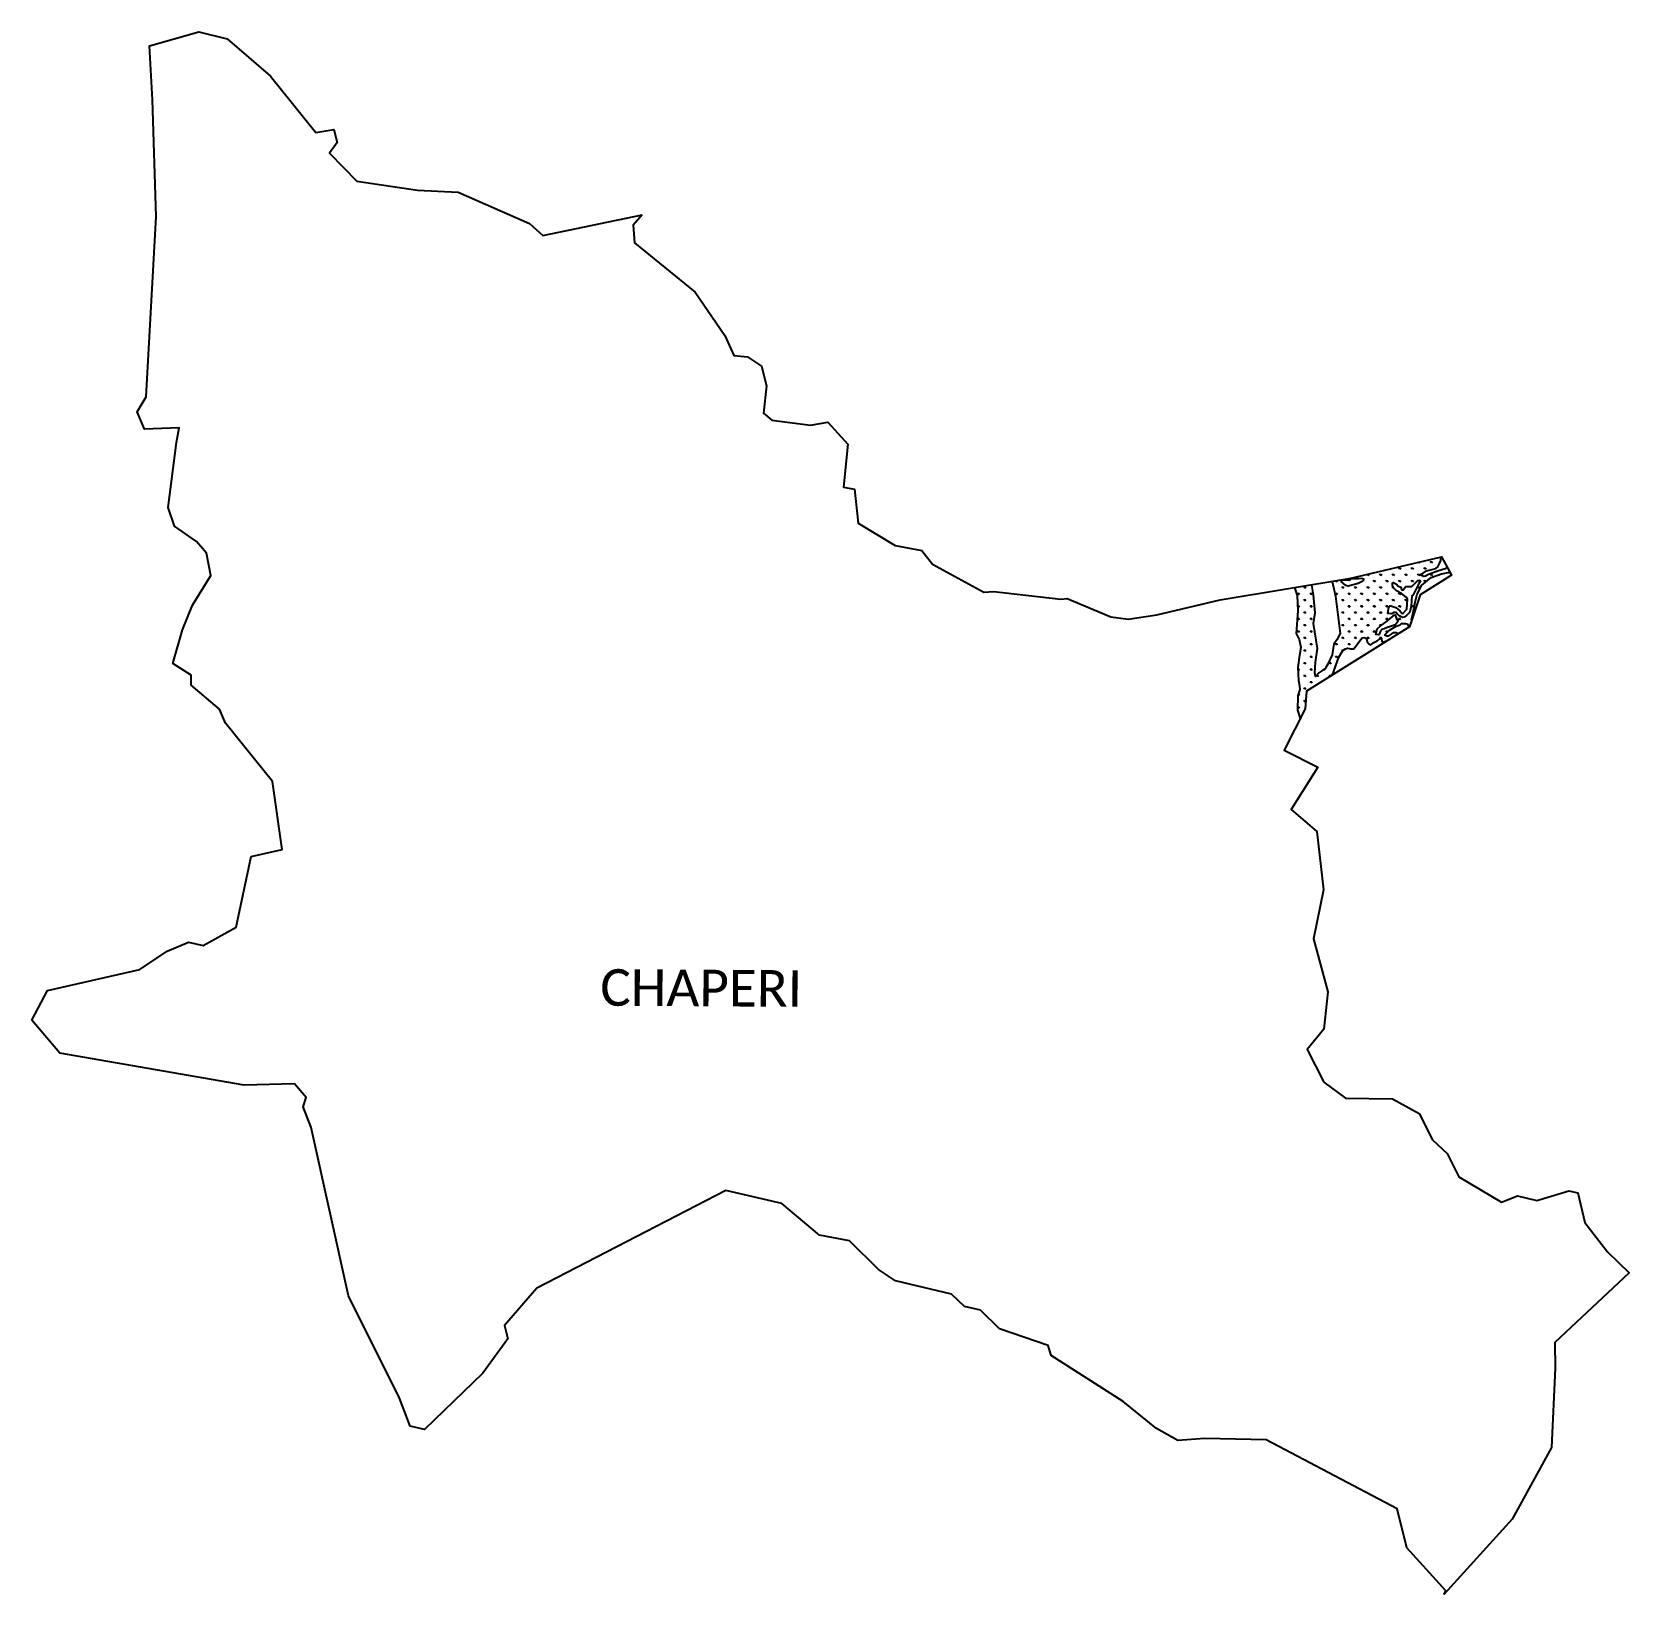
# Model space of a CAD drawing. Header units: metres. Extents: x 311214 to 315750, y 1906255 to 1910693.
import ezdxf

# ---------------------------------------------------------------- set-up
doc = ezdxf.new("R2010")
doc.units = ezdxf.units.M
for name, color, linetype in [('MANGROOVE BUFFER ZONE', 120, 'Continuous'), ('village', 3, 'Continuous'), ('VILLAGE NAME', 250, 'Continuous')]:
    doc.layers.add(name, color=color, linetype=linetype)
doc.styles.get("Standard").update_dxf_attribs({"font": 'simplex.shx'})

msp = doc.modelspace()

# ---------------------------------------------------------------- hatches: boundary and pattern name
at = {"layer": 'MANGROOVE BUFFER ZONE'}
h = msp.add_hatch(dxfattribs=at)
h.set_pattern_fill('GRASS', color=256)
h.paths.add_polyline_path([(314858.7, 1909042), (314853.7, 1909093.6), (314849.5, 1909122.2), (314800, 1909114.1), (314807.5, 1909091.3), (314809.5, 1909048.3), (314804.9, 1908983.6), (314813.7, 1908966.5), (314818.5, 1908944.9), (314813.8, 1908914.9), (314809.6, 1908886.5), (314811.6, 1908850.3), (314814.1, 1908835.3), (314814.9, 1908824.4), (314809.6, 1908806.9), (314808.3, 1908765.6), (314816.4, 1908741.2), (314830.9, 1908769.8), (314833.9, 1908819.9), (314908.3, 1908866.3), (314926.1, 1908915.9), (314937.9, 1908935), (314945.2, 1908940.3), (314950.6, 1908941.6), (314960.1, 1908940), (314968.6, 1908939.5), (314984.6, 1908962.2), (314992.8, 1908971.1), (314998.7, 1908971.8), (315004.9, 1908968.9), (315006.5, 1908960.3), (315010.9, 1908953.9), (315016.6, 1908951.7), (315025.5, 1908957.7), (315035.2, 1908962.6), (315043.9, 1908968.7), (315047.4, 1908969.7), (315048.4, 1908961.9), (315050.5, 1908957.9), (315054, 1908959.8), (315061.3, 1908962.4), (315062.6, 1908962.4), (315095.3, 1908982.8), (315088.8, 1908985.3), (315079.2, 1908985.2), (315072.2, 1908979.4), (315066.1, 1908976.2), (315062.3, 1908976), (315057.6, 1908977.9), (315056.3, 1908980.2), (315070.3, 1908993.1), (315089.4, 1909004.2), (315100.1, 1909008.6), (315103.9, 1909011.7), (315115, 1909011.8), (315120.4, 1909010.9), (315124.4, 1909004.6), (315125.8, 1909001.9), (315126.7, 1909002.4), (315133.4, 1909022.5), (315132.7, 1909022.7), (315136.5, 1909038.3), (315142.7, 1909072.5), (315148.3, 1909095.1), (315161.7, 1909120.5), (315188.4, 1909142.5), (315217.5, 1909153.5), (315236.3, 1909156.4), (315241.7, 1909157), (315233.8, 1909171.7), (315228.1, 1909166.9), (315206.8, 1909160.4), (315180.4, 1909151.6), (315172, 1909146.5), (315166.5, 1909145.4), (315161, 1909148.4), (315155.9, 1909149.6), (315159.6, 1909151.9), (315165.4, 1909155.3), (315175.3, 1909161.2), (315201.4, 1909168.5), (315207, 1909172.8), (315212, 1909182.5), (315215.3, 1909188.8), (315215.9, 1909192.7), (315216.1, 1909196.7), (315214.9, 1909201.2), (314960.4, 1909140.4), (314907, 1909131.7), (314917, 1909089.7), (314929.5, 1908983.2), (314920.7, 1908965.8), (314911.9, 1908952.8), (314908.9, 1908936), (314907.4, 1908923), (314895.1, 1908896.5), (314888.9, 1908886.5), (314887, 1908883), (314881.1, 1908879.2), (314869.5, 1908872), (314859.6, 1908861), (314858.1, 1908872.1), (314859.4, 1908901.9), (314865.1, 1908940.7), (314854.3, 1909012.1)])
h.paths.add_polyline_path([(314932.5, 1909131.5), (314938.6, 1909135.8), (314954.9, 1909135.2), (314959.7, 1909136.9), (314962.7, 1909139.7), (314965.4, 1909139.7), (314982, 1909140), (314991, 1909140.4), (314996.2, 1909138.8), (314997.5, 1909136.6), (314996.3, 1909135.3), (314992.8, 1909130.9), (314981.3, 1909126), (314970.6, 1909122.4), (314952.4, 1909118.2), (314946.2, 1909120.1)], flags=16)
h.paths.add_polyline_path([(315031.5, 1908980.8), (315032.6, 1908984), (315034.9, 1908996.4), (315043.2, 1909004.6), (315064.1, 1909019.3), (315077.3, 1909030.9), (315081.2, 1909035.8), (315086.5, 1909036.9), (315088.1, 1909030.1), (315090.4, 1909025.6), (315090.3, 1909024.4), (315092.1, 1909022.9), (315094.7, 1909019), (315089.4, 1909011.2), (315086.3, 1909008.4), (315078.5, 1909005.1), (315070.4, 1909002.9), (315061.3, 1908999.6), (315055.2, 1908997.2), (315048.4, 1908994.7), (315045.4, 1908991.7), (315042.1, 1908986), (315041.3, 1908981.7), (315038.4, 1908980.2)], flags=16)
h.paths.add_polyline_path([(315064.9, 1909040.3), (315067.9, 1909058.1), (315071.4, 1909061.7), (315074, 1909062.2), (315087.6, 1909057.8), (315093.8, 1909053), (315099.6, 1909048.3), (315105.8, 1909040.5), (315108.9, 1909041.6), (315119.1, 1909052.2), (315121.2, 1909080.8), (315117.5, 1909086.8), (315103.7, 1909096.9), (315089.6, 1909104.5), (315082.1, 1909112.6), (315078.3, 1909120.2), (315078.6, 1909127.1), (315081.8, 1909128.8), (315089.9, 1909123.5), (315093.4, 1909118.8), (315101.9, 1909115.1), (315104.2, 1909108.2), (315108.1, 1909106.4), (315113.2, 1909113.1), (315116.2, 1909117.4), (315133.5, 1909117.5), (315146.8, 1909130.2), (315151.6, 1909134.3), (315154, 1909135.2), (315157.9, 1909132.7), (315152.4, 1909124.1), (315137.6, 1909093.7), (315133.4, 1909090.3), (315132.8, 1909075.5), (315131.6, 1909061.9), (315128, 1909043.9), (315118.7, 1909034.6), (315112.1, 1909029.9), (315107.2, 1909028.5), (315097.6, 1909033.7), (315091.7, 1909039.5), (315089.2, 1909042.9), (315082.1, 1909042.8), (315075.9, 1909039.4), (315068.2, 1909039.9)], flags=16)

# ---------------------------------------------------------------- linework, layer by layer
at = {"color": 3, "flags": 128}
msp.add_lwpolyline([(312665, 1910113.8), (312947.2, 1910173)], dxfattribs=at)
at = {"layer": 'MANGROOVE BUFFER ZONE', "flags": 128}
for points in [[(315233.8, 1909171.7), (315228.1, 1909166.9), (315206.8, 1909160.4), (315180.4, 1909151.6), (315172, 1909146.5), (315166.5, 1909145.4), (315161, 1909148.4), (315155.9, 1909149.6), (315159.6, 1909151.9), (315165.4, 1909155.3), (315175.3, 1909161.2), (315201.4, 1909168.5), (315207, 1909172.8), (315212, 1909182.5), (315215.3, 1909188.8), (315215.9, 1909192.7), (315216.1, 1909196.7), (315214.9, 1909201.2)], [(315133.4, 1909022.5), (315132.7, 1909022.7), (315136.5, 1909038.3), (315142.7, 1909072.5), (315148.3, 1909095.1), (315161.7, 1909120.5), (315188.4, 1909142.5), (315217.5, 1909153.5), (315236.3, 1909156.4), (315241.7, 1909157)], [(314800, 1909114.1), (314807.5, 1909091.3), (314809.5, 1909048.3), (314804.9, 1908983.6), (314813.7, 1908966.5), (314818.5, 1908944.9), (314813.8, 1908914.9), (314809.6, 1908886.5), (314811.6, 1908850.3), (314814.1, 1908835.3), (314814.9, 1908824.4), (314809.6, 1908806.9), (314808.3, 1908765.6), (314816.9, 1908739.4)], [(314907, 1909131.7), (314917, 1909089.7), (314929.5, 1908983.2), (314920.7, 1908965.8), (314911.9, 1908952.8), (314908.9, 1908936), (314907.4, 1908923), (314895.1, 1908896.5), (314888.9, 1908886.5), (314887, 1908883), (314881.1, 1908879.2), (314869.5, 1908872), (314859.6, 1908861), (314858.1, 1908872.1), (314859.4, 1908901.9), (314865.1, 1908940.7), (314854.3, 1909012.1), (314858.7, 1909042), (314853.7, 1909093.6), (314849.5, 1909122.2)], [(315095.3, 1908982.8), (315088.8, 1908985.3), (315079.2, 1908985.2), (315072.2, 1908979.4), (315066.1, 1908976.2), (315062.3, 1908976), (315057.6, 1908977.9), (315056.3, 1908980.2), (315070.3, 1908993.1), (315089.4, 1909004.2), (315100.1, 1909008.6), (315103.9, 1909011.7), (315115, 1909011.8), (315120.4, 1909010.9), (315124.4, 1909004.6), (315125.8, 1909001.9)], [(314908.3, 1908866.3), (314926.1, 1908915.9), (314937.9, 1908935), (314945.2, 1908940.3), (314950.6, 1908941.6), (314960.1, 1908940), (314968.6, 1908939.5), (314984.6, 1908962.2), (314992.8, 1908971.1), (314998.7, 1908971.8), (315004.9, 1908968.9), (315006.5, 1908960.3), (315010.9, 1908953.9), (315016.6, 1908951.7), (315025.5, 1908957.7), (315035.2, 1908962.6), (315043.9, 1908968.7), (315047.4, 1908969.7), (315048.4, 1908961.9), (315050.5, 1908957.9), (315054, 1908959.8), (315061.3, 1908962.4), (315062.6, 1908962.4)]]:
    msp.add_lwpolyline(points, dxfattribs=at)
for points in [[(314997.5, 1909136.6), (314996.3, 1909135.3), (314992.8, 1909130.9), (314981.3, 1909126), (314970.6, 1909122.4), (314952.4, 1909118.2), (314946.2, 1909120.1), (314932.5, 1909131.5), (314938.6, 1909135.8), (314954.9, 1909135.2), (314959.7, 1909136.9), (314962.7, 1909139.7), (314965.4, 1909139.7), (314982, 1909140), (314991, 1909140.4), (314996.2, 1909138.8)], [(315128, 1909043.9), (315118.7, 1909034.6), (315112.1, 1909029.9), (315107.2, 1909028.5), (315097.6, 1909033.7), (315091.7, 1909039.5), (315089.2, 1909042.9), (315082.1, 1909042.8), (315075.9, 1909039.4), (315068.2, 1909039.9), (315064.9, 1909040.3), (315067.9, 1909058.1), (315071.4, 1909061.7), (315074, 1909062.2), (315087.6, 1909057.8), (315093.8, 1909053), (315099.6, 1909048.3), (315105.8, 1909040.5), (315108.9, 1909041.6), (315119.1, 1909052.2), (315121.2, 1909080.8), (315117.5, 1909086.8), (315103.7, 1909096.9), (315089.6, 1909104.5), (315082.1, 1909112.6), (315078.3, 1909120.2), (315078.6, 1909127.1), (315081.8, 1909128.8), (315089.9, 1909123.5), (315093.4, 1909118.8), (315101.9, 1909115.1), (315104.2, 1909108.2), (315108.1, 1909106.4), (315113.2, 1909113.1), (315116.2, 1909117.4), (315133.5, 1909117.5), (315146.8, 1909130.2), (315151.6, 1909134.3), (315154, 1909135.2), (315157.9, 1909132.7), (315152.4, 1909124.1), (315137.6, 1909093.7), (315133.4, 1909090.3), (315132.8, 1909075.5), (315131.6, 1909061.9)], [(315094.7, 1909019), (315089.4, 1909011.2), (315086.3, 1909008.4), (315078.5, 1909005.1), (315070.4, 1909002.9), (315061.3, 1908999.6), (315055.2, 1908997.2), (315048.4, 1908994.7), (315045.4, 1908991.7), (315042.1, 1908986), (315041.3, 1908981.7), (315038.4, 1908980.2), (315031.5, 1908980.8), (315032.6, 1908984), (315034.9, 1908996.4), (315043.2, 1909004.6), (315064.1, 1909019.3), (315077.3, 1909030.9), (315081.2, 1909035.8), (315086.5, 1909036.9), (315088.1, 1909030.1), (315090.4, 1909025.6), (315090.3, 1909024.4), (315092.1, 1909022.9)]]:
    msp.add_lwpolyline(points, close=True, dxfattribs=at)
at = {"layer": 'village', "color": 3}
for points in [[(314883.8, 1907709.2, 0), (314945.4, 1907663.2, 0), (315079, 1907661.6, 0), (315154.6, 1907620.3, 0), (315191.8, 1907544.8, 0), (315233.4, 1907505.9, 0), (315266.6, 1907439.7, 0), (315388, 1907368.2, 0), (315433.5, 1907386.1, 0), (315488.9, 1907372.5, 0), (315579.5, 1907400.4, 0), (315605, 1907394, 0), (315624.9, 1907309.8, 0), (315689.3, 1907227.1, 0), (315750.4, 1907167.1, 0), (315539.8, 1906969.5, 0), (315540.5, 1906895.9, 0), (315530.2, 1906671, 0), (315418.4, 1906467.6, 0), (315225.6, 1906254.5, 0), (315230.2, 1906263.4, 0), (315118.8, 1906385.6, 0), (315091.8, 1906496.8, 0), (314719.4, 1906692.5, 0), (314545.8, 1906696.4, 0), (314469.2, 1906691.1, 0), (314408.5, 1906724.7, 0), (314313.8, 1906801.6, 0), (314109.4, 1906932.2, 0), (314100.4, 1906960.8, 0), (313962.2, 1907007.8, 0), (313908.4, 1907060.7, 0), (313862.9, 1907071.8, 0), (313826.2, 1907106.3, 0), (313667.4, 1907144.5, 0), (313618.4, 1907176.8, 0), (313536.4, 1907258, 0), (313451.5, 1907274.5, 0), (313344.3, 1907364, 0), (313185.3, 1907401.4, 0), (312648.6, 1907123.6, 0), (312556.2, 1907017.6, 0), (312566.3, 1906979.2, 0), (312495.2, 1906881.9, 0), (312329.4, 1906722.1, 0), (312288.7, 1906731.9, 0), (312257.8, 1906810.8, 0), (312113.7, 1907101.5, 0), (312007.5, 1907580.3, 0), (311984.5, 1907638.6, 0), (311993.3, 1907665.7, 0), (311960.3, 1907703.7, 0), (311817.2, 1907700.1, 0), (311294, 1907791, 0), (311214.3, 1907884.8, 0), (311258.9, 1907969.2, 0), (311520.6, 1908029.4, 0), (311598.8, 1908081.4, 0), (311658.8, 1908106.5, 0), (311700.2, 1908096.8, 0), (311793.9, 1908149.3, 0), (311837.2, 1908350.2, 0), (311925.4, 1908369.6, 0), (311897.9, 1908562.9, 0), (311764.5, 1908728.7, 0), (311746.6, 1908768.1, 0), (311667, 1908836.7, 0), (311666.3, 1908865.4, 0), (311614.8, 1908898.7, 0), (311641.9, 1908994.4, 0), (311670.3, 1909064.1, 0), (311722.5, 1909148, 0), (311709.8, 1909212, 0), (311682, 1909244.9, 0), (311619.2, 1909288, 0), (311601.7, 1909341.6, 0), (311624.5, 1909526.1, 0), (311632.2, 1909568, 0), (311534.3, 1909563.9, 0), (311513.4, 1909613.5, 0), (311538.3, 1909655.6, 0), (311567.5, 1910168.1, 0), (311556.4, 1910500, 0), (311547.8, 1910653, 0), (311688.5, 1910692.6, 0), (311769.2, 1910672.5, 0), (311891.8, 1910566.9, 0), (312020.5, 1910406.4, 0), (312072.2, 1910415.4, 0), (312080.8, 1910378.3, 0), (312059.5, 1910348.2, 0), (312137.2, 1910268.6, 0), (312309.5, 1910243.4, 0), (312425.2, 1910237.8, 0), (312627.8, 1910148.7, 0), (312665, 1910113.8, 0)], [(312947.2, 1910173, 0), (312922.1, 1910143.9, 0), (312926, 1910093.1, 0), (313097.9, 1909953, 0), (313182.6, 1909830.6, 0), (313207.9, 1909773.6, 0), (313246.6, 1909769.6, 0), (313286.7, 1909742.6, 0), (313300.3, 1909687.2, 0), (313292.4, 1909609.6, 0), (313315.4, 1909589.2, 0), (313425.8, 1909575.1, 0), (313475.1, 1909584.1, 0), (313531.3, 1909521.2, 0), (313519.6, 1909399.5, 0), (313550.9, 1909394, 0), (313560.7, 1909296.8, 0), (313665.6, 1909233.3, 0), (313741.7, 1909219.2, 0), (313772, 1909180.7, 0), (313917.4, 1909101.3, 0), (313946.4, 1909102.6, 0), (314136.1, 1909080.7, 0), (314155, 1909083.1, 0), (314278.4, 1909030.5, 0), (314327.5, 1909024, 0), (314409.5, 1909036.7, 0), (314589.5, 1909079.6, 0), (314960.4, 1909140.4, 0), (315217.6, 1909201.8, 0), (315246.1, 1909148.9, 0), (315156.9, 1909093.5, 0), (315126.7, 1909002.4, 0), (314833.9, 1908819.9, 0), (314830.9, 1908769.8, 0), (314771, 1908652.2, 0), (314866.4, 1908603.7, 0), (314790.5, 1908483.9, 0), (314864, 1908421.2, 0), (314882.4, 1908255.4, 0), (314854.1, 1908116, 0), (314895.2, 1907965.9, 0), (314883.9, 1907859.1, 0), (314836.5, 1907801.3, 0), (314883.8, 1907709.2, 0)]]:
    msp.add_polyline3d(points, dxfattribs=at)

# ---------------------------------------------------------------- texts
at = {"layer": 'VILLAGE NAME', "insert": (312829, 1908030.1), "char_height": 104.042, "attachment_point": 1, "rotation": 359.6762}
msp.add_mtext_dynamic_manual_height_columns('{\\fCalibri|b0|i0|c0|p34;CHAPERI}', width=774.048, gutter_width=520.2, heights=[0], dxfattribs=at)

doc.saveas('drawing.dxf')
